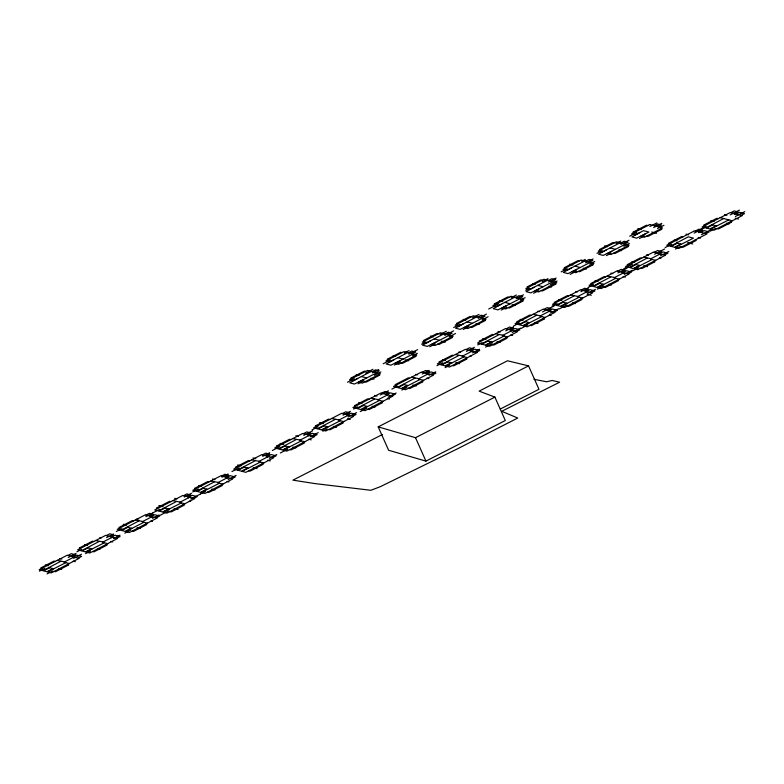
<?xml version="1.0" encoding="UTF-8"?>
<svg xmlns="http://www.w3.org/2000/svg" width="784" height="784" viewBox="0 0 784 784"><rect width="100%" height="100%" fill="white"/><g stroke="black" fill="none" stroke-linecap="round" stroke-linejoin="round"><path stroke-width="1.18" d="M378.192 426.859L415.51 437.697L494.89 397.116L505.308 420.528L425.937 461.11L388.619 450.261L378.192 426.859L507.503 360.767L528.534 365.883L538.961 389.295L500.29 409.042M488.716 309.004L498.702 303.839M629.699 236.18L636.765 232.525M347.508 382.229L354.348 378.692M383.2 363.747L390.422 360.013M511.178 297.704L516.401 295M542.126 281.711L548.026 278.653M561.177 271.852L567.273 268.696M596.996 253.33L602.347 250.557M615.92 243.54L620.771 241.031M365.628 373.086L372.929 369.313M404.25 353.045L409.013 350.575M421.606 344.196L426.026 341.912M439.951 334.552L446.302 331.269M453.671 327.526L459.924 324.292M472.497 317.785L479.024 314.413M525.652 290.315L529.592 288.277M581.679 261.268L585.285 259.396M649.897 226.507L656.884 222.891M371.293 371.41L353.251 380.74L349.527 379.76L367.559 370.43L380.358 373.801L362.326 383.131L358.592 382.141L376.634 372.821M407.709 352.584L389.677 361.904L385.944 360.924L403.985 351.604L416.784 354.966L398.742 364.295L395.018 363.315L413.05 353.986M444.107 333.768L426.065 343.088L422.341 342.108L440.373 332.788L453.172 336.15L435.14 345.479L431.406 344.499L449.448 335.17M477.005 316.756L458.963 326.075L455.239 325.095L473.271 315.776L486.07 319.137L468.038 328.467L464.304 327.487L482.346 318.157M514.735 297.244L496.703 306.573L492.969 305.584L511.011 296.264L523.81 299.625L505.768 308.955L502.044 307.975L520.076 298.645M547.634 280.231L529.602 289.561L525.868 288.581L543.91 279.251L556.709 282.612L538.667 291.942L534.943 290.962L552.975 281.632M584.825 261.003L566.793 270.323L563.059 269.343L581.091 260.023L593.9 263.385L575.858 272.714L572.124 271.734L590.166 262.405M620.036 242.795L602.004 252.125L598.27 251.135L616.312 241.815L629.111 245.176L611.069 254.506L607.345 253.526L625.377 244.196M372.077 371.626L375.458 369.872L379.27 370.871L375.889 372.625M408.493 352.79L411.874 351.036L415.696 352.045L412.315 353.79M444.891 333.974L448.272 332.22L452.084 333.229L448.703 334.974M477.789 316.961L481.17 315.207L484.982 316.217L481.601 317.961M515.519 297.45L518.9 295.695L522.712 296.705L519.331 298.449M548.418 280.437L551.799 278.692L555.621 279.692L552.23 281.436M585.609 261.209L588.99 259.455L592.802 260.464L589.421 262.209M620.82 243.001L624.201 241.247L628.023 242.256L624.632 244M654.228 225.733L657.609 223.979L661.422 224.979L658.041 226.733M372.361 372.88L378.741 369.578M444.802 335.415L453.632 330.838M516.166 298.596L523.545 294.784M620.859 244.451L629.013 240.237M408.768 354.221L417.598 349.654M478.181 318.382L486.413 314.129M548.31 282.073L556.13 278.036M585.521 262.856L593.047 258.965M653.689 227.566L661.833 223.352M657.56 228.575L663.94 225.282M358.063 383.807L363.982 380.75M374.38 375.33L380.906 371.949M394.372 365.07L400.526 361.885M429.73 346.773L435.267 343.902M463.168 329.486L469.008 326.467M589.686 264.1L594.733 261.493M623.858 246.264L629.336 243.432M412.423 355.848L417.343 353.3M449.183 336.787L455.533 333.504M482.121 319.843L488.118 316.746M520.409 300.076L525.104 297.646M533.61 293.275L538.755 290.609M550.417 284.474L557.071 281.035M570.164 274.361L576.701 270.98M606.355 255.643L611.089 253.193M639.45 238.503L644.605 235.847M501.211 310.072L506.591 307.289M67.885 555.454L71.266 553.7L75.156 554.729L71.765 556.473M106.35 535.56L109.731 533.816L113.621 534.835L110.24 536.579M145.991 515.068L149.372 513.314L153.252 514.343L149.871 516.088M183.485 495.684L186.866 493.93L190.747 494.949L187.366 496.703M221.509 476.015L224.89 474.271L228.781 475.29L225.39 477.035M262.395 454.877L265.776 453.123L269.657 454.152L266.276 455.896M303.437 433.66L306.818 431.906L310.699 432.925L307.318 434.679M342.353 413.531L345.734 411.786L349.625 412.805L346.244 414.55M381.632 393.225L385.013 391.471L388.903 392.49L385.522 394.244M422.194 372.253L425.575 370.499L429.456 371.518L426.075 373.272M466.059 349.566L469.44 347.822L473.32 348.841L469.939 350.595M506.229 328.8L509.61 327.046L513.491 328.075L510.11 329.819M543.782 309.376L547.163 307.632L551.044 308.651L547.663 310.405M581.248 290.002L584.629 288.257L588.519 289.276L585.138 291.031M617.841 271.088L621.222 269.333L625.103 270.362L621.722 272.107M654.258 252.252L657.639 250.508L661.529 251.527L658.148 253.271M695.457 230.957L698.838 229.202L702.719 230.222L699.338 231.976M730.815 212.67L734.196 210.925L738.077 211.945L734.696 213.689M312.091 429.848L318.069 426.761M623.76 268.726L632.482 264.218M272.381 450.496L279.761 446.684M697.77 230.623L706.306 226.213M39.445 571.154L44.806 568.39M76.891 551.818L81.614 549.368M192.648 491.98L198.372 489.02M231.956 471.576L239.189 467.842M513.569 326.036L519.478 322.979M552.083 306.093L557.061 303.516M588.304 287.307L593.537 284.602M665.155 247.558L671.692 244.177M116.326 531.513L121.932 528.622M380.299 394.999L388.394 390.814M391.873 389.109L397.537 386.179M436.923 365.716L442.715 362.727M152.145 513.236L159.554 509.404M221.999 477.172L228.164 473.987M353.545 409.032L357.778 406.847M477.691 344.901L482.072 342.637M145.873 516.656L152.537 513.216M580.856 291.707L588.696 287.65M694.124 233.132L704.522 227.752M184.26 497.036L191.57 493.254M262.718 456.347L269.716 452.731M422.204 373.968L429.122 370.391M505.709 330.877L513.422 326.889M303.771 435.375L312.689 430.759M343.02 415.157L350.428 411.326M542.479 311.983L554.121 305.956M617.9 272.901L627.122 268.128M730.237 214.885L739.449 210.112M60.75 561.315L42.934 570.693L39.2 569.713L67.159 555.258L79.066 558.394L51.323 572.908L47.589 571.928L65.836 562.657M99.225 541.421L81.399 550.809L77.665 549.829L105.624 535.374L117.531 538.5L89.788 553.014L86.064 552.034L104.311 542.763M106.604 537.579L113.513 534.012M138.856 520.929L121.03 530.317L117.306 529.327L145.256 514.872L157.172 518.008L129.429 532.522L125.695 531.542L143.942 522.271M176.351 501.544L158.525 510.923L154.801 509.943L182.75 495.488L194.667 498.624L166.914 513.128L163.19 512.148L181.437 502.877M214.375 481.876L196.559 491.264L192.825 490.284L220.784 475.829L232.691 478.955L204.947 493.469L201.214 492.489L219.461 483.218M255.261 460.737L237.444 470.126L233.71 469.136L261.67 454.681L273.577 457.817L245.833 472.331L242.099 471.351L260.347 462.08M296.303 439.52L278.477 448.899L274.753 447.919L302.702 433.464L314.619 436.6L286.875 451.104L283.142 450.124L301.389 440.853M335.229 419.391L317.402 428.779L313.669 427.799L341.628 413.335L353.535 416.471L325.791 430.984L322.067 430.004L340.315 420.734M374.507 399.085L356.681 408.464L352.947 407.484L380.906 393.029L392.813 396.165L365.07 410.669L361.346 409.689L379.593 400.418M415.059 378.113L397.233 387.492L393.509 386.512L421.459 372.057L433.376 375.193L405.632 389.707L401.898 388.717L420.146 379.446M458.924 355.436L441.098 364.815L437.374 363.835L465.324 349.38L477.24 352.506L449.487 367.02L445.763 366.04L464.01 356.769M466.431 351.428L474.398 347.312M499.094 334.66L481.268 344.039L477.544 343.059L505.494 328.604L517.411 331.74L489.657 346.254L485.933 345.274L504.181 336.003M536.648 315.246L518.822 324.625L515.098 323.645L543.047 309.19L554.964 312.326L527.211 326.83L523.487 325.85L541.734 316.579M574.123 295.872L556.297 305.25L552.563 304.27L580.523 289.815L592.43 292.942L564.686 307.455L560.952 306.475L579.2 297.205M610.707 276.948L592.88 286.327L589.156 285.347L617.106 270.892L629.023 274.028L601.279 288.541L597.545 287.561L615.793 278.291M647.133 258.112L629.307 267.501L625.573 266.521L653.533 252.066L665.44 255.192L637.696 269.706L633.962 268.726L652.219 259.455M654.513 254.232L664.656 248.989M723.681 218.53L705.855 227.919L702.131 226.939L730.296 212.533L735.216 213.826L734.226 214.336L735.421 213.885L742.203 215.669L714.253 230.124L710.52 229.144L728.767 219.873M68.198 557.493L76.038 553.435M49.657 567.714L43.561 570.86L46.952 571.752L53.047 568.606M88.122 547.83L82.036 550.976L85.427 551.867L91.512 548.722M127.753 527.328L121.667 530.484L125.058 531.376L131.144 528.22M165.248 507.944L159.162 511.09L162.553 511.981L168.638 508.836M203.281 488.285L197.186 491.431L200.577 492.323L206.672 489.177M244.167 467.137L238.071 470.292L241.462 471.184L247.558 468.028M285.2 445.92L279.114 449.065L282.505 449.957L288.59 446.811M324.125 425.8L318.039 428.946L321.43 429.838L327.516 426.682M363.404 405.485L357.318 408.631L360.709 409.522L366.794 406.377M403.956 384.513L397.87 387.659L401.261 388.55L407.347 385.405M447.821 361.836L441.735 364.981L445.126 365.873L451.212 362.727M487.991 341.06L481.905 344.215L485.296 345.107L491.382 341.951M525.545 321.646L519.459 324.792L522.85 325.683L528.935 322.538M563.02 302.271L556.934 305.417L560.325 306.309L566.411 303.163M599.603 283.347L593.517 286.503L596.908 287.395L602.994 284.239M636.03 264.522L629.944 267.667L633.335 268.559L639.421 265.413M677.219 243.216L671.133 246.362L674.524 247.254L680.61 244.108M712.578 224.939L706.492 228.085L709.883 228.977L715.968 225.831M73.235 556.856L76.616 555.111L81.565 556.415L78.184 558.159M111.71 536.971L115.091 535.217L120.03 536.521L116.649 538.275M151.341 516.48L154.722 514.725L159.671 516.029L156.29 517.773M188.836 497.085L192.217 495.341L197.166 496.644L193.775 498.389M226.86 477.427L230.241 475.672L235.19 476.976L231.809 478.73M267.746 456.288L271.127 454.534L276.076 455.837L272.695 457.582M308.788 435.061L312.169 433.317L317.118 434.62L313.737 436.365M347.714 414.942L351.095 413.188L356.034 414.491L352.653 416.235M386.992 394.626L390.373 392.882L395.312 394.185L391.931 395.93M427.545 373.654L430.926 371.91L435.875 373.213L432.494 374.958M471.409 350.977L474.79 349.233L479.739 350.526L476.349 352.281M511.58 330.211L514.961 328.457L519.91 329.76L516.529 331.505M549.133 310.787L552.514 309.043L557.463 310.337L554.072 312.091M586.599 291.413L589.989 289.668L594.929 290.962L591.548 292.716M623.192 272.499L626.573 270.745L631.522 272.048L628.141 273.792M659.618 253.663L662.999 251.909L667.939 253.212L664.558 254.967M700.808 232.358L704.189 230.614L709.138 231.917L705.757 233.661M736.166 214.081L739.547 212.327L744.496 213.63L741.115 215.375M73.941 557.042L64.014 562.177L69.355 563.578M112.406 537.158L102.488 542.283L107.829 543.684M152.037 516.656L142.12 521.791L147.461 523.193M189.532 497.272L179.614 502.407L184.955 503.808M227.566 477.613L217.638 482.738L222.979 484.14M268.451 456.464L258.524 461.6L263.865 463.001M309.484 435.247L299.566 440.373L304.907 441.784M348.41 415.118L338.492 420.253L343.833 421.655M387.688 394.813L377.77 399.938L383.111 401.349M428.24 373.841L418.323 378.976L423.664 380.377M472.105 351.163L462.188 356.289L467.529 357.7M512.275 330.387L502.358 335.523L507.699 336.924M549.829 310.974L539.911 316.099L545.252 317.51M587.304 291.599L577.387 296.724L582.718 298.136M623.888 272.675L613.97 277.81L619.311 279.212M660.314 253.849L650.397 258.975L655.738 260.376M74.147 557.101L72.941 557.561M112.622 537.207L111.416 537.667M152.253 516.715L151.047 517.175M189.748 497.33L188.542 497.781M227.772 477.662L226.566 478.122M268.657 456.523L267.452 456.984M309.7 435.306L308.494 435.757M348.625 415.177L347.42 415.638M387.904 394.871L386.698 395.322M428.456 373.899L427.251 374.35M472.321 351.212L471.115 351.673M512.491 330.446L511.286 330.907M550.045 311.032L548.839 311.483M587.51 291.658L586.314 292.109M624.103 272.734L622.898 273.195M660.53 253.898L659.324 254.359M73.637 558.296L81.487 554.239M735.402 216.482L744.8 211.621M348.165 416.941L356.573 412.6M429.005 375.271L435.728 371.792M113.464 538.559L120.001 535.178M152.517 518.351L159.054 514.97M310.15 436.806L318.216 432.631M472.527 352.839L479.504 349.233M512.177 332.494L520.596 328.143M587.755 293.324L595.468 289.335M624.289 274.38L632.443 270.166M660.432 255.79L668.84 251.448M228.222 479.485L236.131 475.398M701.464 234.72L709.99 230.31M124.803 533.159L130.899 530.004M190.806 499.016L200.292 494.106M200.547 493.959L205.584 491.352M269.412 458.346L276.791 454.534M550.152 313.12L558.492 308.808M360.268 411.58L366.677 408.268M388.109 397.145L396.145 393M401.888 390.04L406.935 387.433M445.087 367.667L449.751 365.256M520.997 328.476L527.848 324.929M85.544 553.651L90.591 551.044M160.093 515.284L168.913 510.727M280.339 453.005L287.718 449.193M322.802 431.161L327.222 428.868M597.349 289.149L603.7 285.866M632.237 271.097L638.833 267.687M47.06 573.888L52.783 570.919M485.521 347.077L492.176 343.637M559.237 308.945L566.901 304.986M675.387 249.087L680.424 246.48M710.324 231.123L715.547 228.418M382.572 434.444L292.893 480.151L314.992 483.591L370.842 490.294L380.318 486.688L458.081 448.526L517.744 418.029L501.731 411.296L559.6 382.21L552.161 380.465L546.673 381.779L533.953 379.28M528.534 365.883L479.132 391.128L494.89 397.116M724.475 214.63L726.905 215.267M735.176 218.168L738.518 219.05M720.163 217.609L732.285 220.794M718.193 218.628L716.919 218.295L703.767 225.096L705.041 225.429M730.316 221.813L731.59 222.146L718.428 228.948L717.164 228.614M726.474 223.215L729.14 223.92M710.912 220.627L714.057 221.46M711.941 224.763L716.605 225.998M685.98 234.151L688.626 234.837M698.172 237.444L700.553 238.081M647.741 225.567L646.467 225.224L632.943 232.221L634.207 232.554M660.54 228.928L661.804 229.261L648.28 236.258L647.006 235.925M682.835 236.915L681.561 236.582L668.409 243.373L669.683 243.716M694.957 240.1L696.221 240.433L683.07 247.234L681.806 246.901M651.7 232.015L656.502 233.279M637.804 228.722L641.067 229.575M687.666 242.599L692.742 243.942M674.132 240.11L677.033 240.874M639.911 232.515L631.914 236.925L636.569 238.15L645.252 233.926M676.582 243.05L681.247 244.275M614.333 242.834L613.068 242.501L599.535 249.498L600.809 249.831M627.131 246.196L628.405 246.529L614.881 253.526L613.607 253.193M659.373 257.887L660.873 258.289M646.653 254.741L648.358 255.192M604.503 245.882L607.522 246.676M618.762 249.969L621.594 250.713M610.119 247.92L615.46 249.332M650.955 258.681L643.615 257.191M641.635 258.21L640.371 257.877L627.22 264.678L628.484 265.012M653.758 261.395L655.032 261.738L641.88 268.53L640.606 268.197M606.512 249.792L598.506 254.192L603.17 255.417L611.853 251.194M631.884 261.778L634.609 262.503M643.684 265.707L647.427 266.697M635.393 264.355L640.058 265.58M579.121 261.043L577.847 260.709L564.323 267.697L565.597 268.04M591.92 264.404L593.194 264.737L579.67 271.734L578.396 271.401M610.873 273.136L612.814 273.645M623.162 276.517L625.358 277.095M569.684 264.179L573.006 265.051M583.306 268.197L586.452 269.03M574.907 266.129L580.248 267.54M614.538 277.516L607.188 276.027M571.301 268.001L563.294 272.401L567.959 273.626L576.642 269.402M605.219 277.046L603.945 276.713L590.793 283.514L592.067 283.847M617.341 280.231L618.605 280.564L605.454 287.365L604.19 287.032M595.085 280.496L598.035 281.27M608.678 284.308L611.422 285.033M598.966 283.181L603.631 284.406M541.93 280.27L540.666 279.937L527.132 286.934L528.406 287.267M554.729 283.641L556.003 283.975L542.479 290.962L541.205 290.629M587.03 294.157L591.293 295.274M575.838 291.452L577.475 291.883M548.731 286.238L551.613 286.993M533.002 283.632L535.237 284.22M537.716 285.356L543.057 286.768M577.945 296.44L570.605 294.941M568.625 295.96L567.361 295.627L554.2 302.428L555.474 302.761M580.748 299.155L582.022 299.488L568.87 306.289L567.596 305.956M534.11 287.228L526.103 291.628L530.768 292.853L539.451 288.63M572.516 302.918L575.191 303.624M558.649 299.459L561.854 300.311M562.383 302.105L567.048 303.33M509.032 297.283L507.767 296.95L494.234 303.947L495.508 304.28M521.83 300.644L523.104 300.978L509.58 307.975L508.306 307.642M499.408 300.723L502.76 301.605M504.818 302.369L510.159 303.78M537.893 311.209L539.441 311.62M512.04 304.76L515.127 305.574M549.28 314.982L551.172 315.482M501.211 304.241L493.205 308.641L497.869 309.866L506.552 305.642M540.47 315.815L533.13 314.315M531.16 315.335L529.886 315.001L516.734 321.803L518.008 322.136M543.283 318.529L544.547 318.863L531.395 325.664L530.131 325.331M534.815 322.44L538.04 323.292M520.145 319.362L523.193 320.166M524.908 321.479L529.572 322.704M471.302 316.795L470.028 316.462L456.504 323.449L457.778 323.792M484.1 320.156L485.374 320.489L471.841 327.487L470.576 327.153M463.148 319.402L465.784 320.088M476.045 323.635L479.22 324.478M467.078 321.881L472.419 323.292M498.046 331.416L500.251 331.995M510.874 334.944L512.599 335.405M463.471 323.753L455.475 328.153L460.13 329.378L468.812 325.154M502.926 335.229L495.576 333.739M493.606 334.758L492.332 334.425L479.181 341.226L480.455 341.559M505.729 337.943L506.993 338.276L493.842 345.078L492.577 344.744M497.036 341.736L500.045 342.53M482.738 338.678L485.923 339.521M487.354 340.893L492.019 342.118M438.403 333.808L437.129 333.474L423.605 340.462L424.869 340.795M451.202 337.169L452.476 337.502L438.942 344.499L437.668 344.166M430.494 336.042L433.346 336.797M434.179 338.894L439.52 340.295M441.265 341.138L445.194 342.167M430.573 340.756L422.576 345.166L427.231 346.391L435.914 342.167M458.905 351.977L460.59 352.418M469.763 356.093L471.096 356.446M462.746 355.995L455.406 354.505M453.436 355.524L452.162 355.191L439.011 361.992L440.285 362.326M465.559 358.719L466.823 359.052L453.671 365.854L452.407 365.52M455.72 362.698L459.581 363.717M442.617 359.64L445.508 360.405M447.184 361.669L451.849 362.894M402.006 352.624L400.742 352.29L387.208 359.278L388.482 359.621M414.805 355.985L416.079 356.318L402.555 363.315L401.281 362.982M393.078 355.848L395.695 356.544M397.792 357.71L403.133 359.111M404.907 359.797L408.66 360.787M394.185 359.582L386.179 363.982L390.844 365.207L399.526 360.983M415.559 374.36L417.5 374.87M426.849 378.104L428.907 378.643M418.891 378.682L411.541 377.192M409.571 378.211L408.297 377.878L395.146 384.67L396.42 385.013M421.694 381.396L422.968 381.73L409.807 388.531L408.542 388.198M365.589 371.449L364.315 371.116L350.791 378.113L352.065 378.447M378.388 374.821L379.662 375.154L366.128 382.151L364.864 381.818M412.796 385.042L416.265 385.953M403.319 384.346L407.984 385.571M356.201 374.507L359.023 375.242M370.822 378.29L374.037 379.133M361.365 376.545L366.706 377.947M357.759 378.407L349.762 382.808L354.417 384.042L363.1 379.819M387.325 398.448L389.413 398.997M374.536 395.42L376.996 396.067M378.329 399.654L370.989 398.154M369.009 399.183L367.745 398.84L354.593 405.642L355.858 405.975M381.132 402.368L382.406 402.702L369.254 409.503L367.98 409.17M358.641 402.653L361.963 403.535M372.086 406.239L375.075 407.023M362.767 405.318L367.431 406.543M347.586 418.685L350.281 419.391M339.051 419.959L331.71 418.47M329.731 419.489L328.467 419.156L315.315 425.957L316.579 426.29M341.853 422.674L343.127 423.007L329.976 429.808L328.702 429.475M319.558 422.684L323.449 423.703M333.406 426.369L336.561 427.202M323.488 425.624L328.153 426.859M295.823 435.737L298.371 436.404M308.69 439.177L311.268 439.863M300.135 440.089L292.785 438.589M290.815 439.618L289.541 439.275L276.389 446.076L277.663 446.41M302.938 442.803L304.202 443.136L291.05 449.938L289.786 449.604M280.172 443.43L283.72 444.361M292.824 447.115L295.882 447.929M284.563 445.753L289.227 446.978M267.628 460.218L270.313 460.923M253.026 457.934L255.829 458.669M259.092 461.306L251.742 459.816M249.773 460.835L248.499 460.502L235.347 467.303L236.621 467.636M261.895 464.02L263.169 464.353L250.018 471.155L248.744 470.821M253.193 467.627L257.064 468.646M237.63 464.971L241.178 465.912M243.53 466.97L248.185 468.205M227.086 481.425L228.967 481.915M212.484 478.985L214.983 479.651M218.207 482.444L210.857 480.955M208.887 481.974L207.613 481.641L194.461 488.442L195.735 488.775M221.01 485.159L222.284 485.502L209.132 492.293L207.858 491.96M198.813 485.492L201.527 486.207M211.602 489.098L214.953 489.98M202.644 488.118L207.299 489.343M189.258 501.123L190.639 501.486M174.636 498.301L176.998 498.918M180.173 502.113L172.833 500.623M170.863 501.642L169.589 501.299L156.437 508.101L157.711 508.444M182.986 504.827L184.25 505.161L171.098 511.962L169.834 511.629M174.136 508.473L178.017 509.492M158.848 505.621L163.131 506.748M164.611 507.777L169.275 509.002M150.94 520.899L152.557 521.331M137.112 518.577L138.748 519.008M142.688 521.497L135.338 520.008M133.368 521.027L132.094 520.694L118.943 527.495L120.217 527.828M145.491 524.212L146.765 524.545L133.603 531.346L132.339 531.013M137.063 527.691L140.199 528.524M123.294 524.261L126.518 525.113M127.116 527.162L131.781 528.387M99.833 537.501L101.401 537.912M110.887 541.43L112.729 541.911M103.047 541.989L95.707 540.499M93.727 541.519L92.463 541.185L79.311 547.987L80.576 548.32M105.85 544.704L107.124 545.047L93.972 551.838L92.698 551.505M84.623 544.762L87.524 545.527M97.51 548.398L100.038 549.065M87.485 547.663L92.149 548.888M73.186 561.138L75.342 561.707M59.721 558.522L61.897 559.09M64.582 561.883L57.232 560.393M55.262 561.413L53.988 561.079L40.837 567.881L42.111 568.214M67.385 564.598L68.659 564.931L55.507 571.732L54.233 571.399M45.325 564.98L48.196 565.734M58.682 568.488L61.662 569.272M49.02 567.547L53.675 568.772M415.51 437.697L425.937 461.11M649.711 224.538L631.669 233.867L635.403 234.847L643.517 230.653L648.858 232.054L640.744 236.258L644.477 237.238L662.509 227.909L649.711 224.538M693.732 231.27L666.772 245.216L670.496 246.196L688.323 236.817L693.409 238.15L675.161 247.421L678.885 248.41L706.845 233.946L700.063 232.162L698.858 232.623L699.857 232.113L694.938 230.819L693.732 231.27"/></g></svg>
